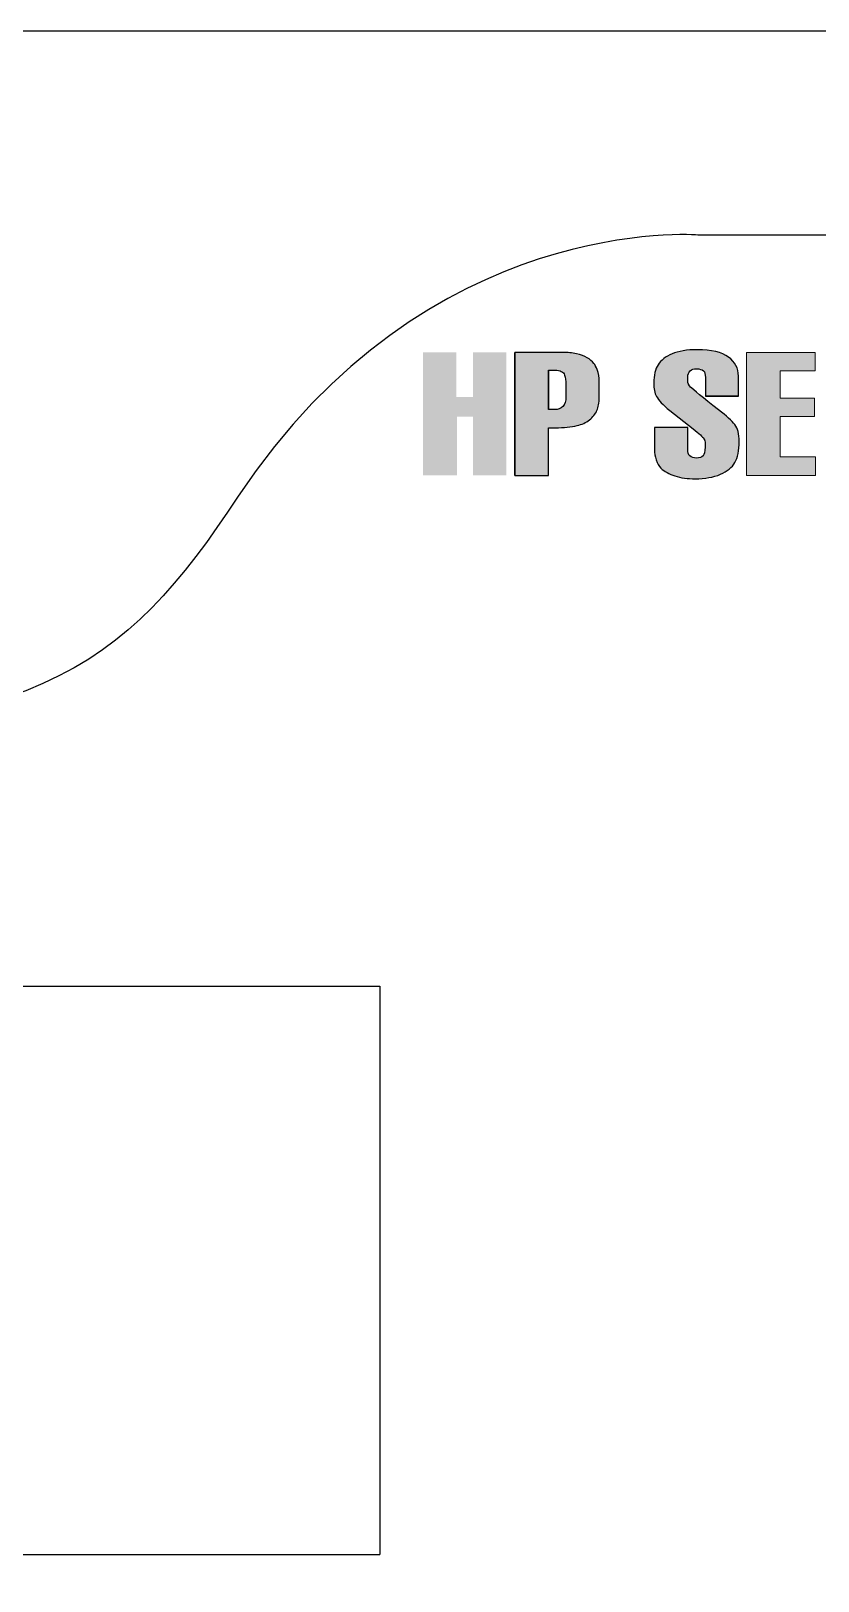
# Model space of a CAD drawing. Header units: millimetres. Extents: x -179594 to 13185, y 0 to 9270.
# Drawn here: x 9319.2 to 9399.6, y 4147.4 to 4305.6 of the extents above; entities that cross this region are included whole.
import ezdxf

# ---------------------------------------------------------------- set-up
doc = ezdxf.new("R2010")
doc.units = ezdxf.units.MM
doc.header["$MEASUREMENT"] = 0
doc.layers.get('0').update_dxf_attribs({"lineweight": 25})

msp = doc.modelspace()

# ---------------------------------------------------------------- hatches: boundary and pattern name
h = msp.add_hatch(color=256)
edge = h.paths.add_edge_path()
edge.add_spline(control_points=[(9388.068, 4268.311), (9388.068, 4268.311), (9391.444, 4268.311), (9391.444, 4268.311), (9391.444, 4268.311), (9391.444, 4268.311), (9391.444, 4270.352), (9391.444, 4270.352), (9391.444, 4270.352), (9391.444, 4271.15), (9391.102, 4271.799), (9390.418, 4272.299), (9390.418, 4272.299), (9389.734, 4272.798), (9388.685, 4273.048), (9387.271, 4273.048), (9387.271, 4273.048), (9386.182, 4273.048), (9385.312, 4272.907), (9384.662, 4272.626), (9384.662, 4272.626), (9384.011, 4272.344), (9383.538, 4271.977), (9383.242, 4271.523), (9383.242, 4271.523), (9382.947, 4271.07), (9382.799, 4270.441), (9382.799, 4269.637), (9382.799, 4269.637), (9382.799, 4269.086), (9382.894, 4268.628), (9383.083, 4268.264), (9383.083, 4268.264), (9383.272, 4267.899), (9383.722, 4267.427), (9384.433, 4266.847), (9384.433, 4266.847), (9384.433, 4266.847), (9386.823, 4264.978), (9386.823, 4264.978), (9386.823, 4264.978), (9387.434, 4264.495), (9387.799, 4264.157), (9387.918, 4263.961), (9387.918, 4263.961), (9387.998, 4263.824), (9388.038, 4263.66), (9388.038, 4263.471), (9388.038, 4263.471), (9388.038, 4263.471), (9388.038, 4263.1), (9388.038, 4263.1), (9388.038, 4263.1), (9388.038, 4262.646), (9387.97, 4262.349), (9387.834, 4262.209), (9387.834, 4262.209), (9387.698, 4262.068), (9387.467, 4261.998), (9387.142, 4261.998), (9387.142, 4261.998), (9386.863, 4261.998), (9386.647, 4262.068), (9386.494, 4262.209), (9386.494, 4262.209), (9386.341, 4262.349), (9386.265, 4262.566), (9386.265, 4262.859), (9386.265, 4262.859), (9386.265, 4262.859), (9386.265, 4265.124), (9386.265, 4265.124), (9386.265, 4265.124), (9386.265, 4265.124), (9382.869, 4265.124), (9382.869, 4265.124), (9382.869, 4265.124), (9382.869, 4265.124), (9382.869, 4262.859), (9382.869, 4262.859), (9382.869, 4262.859), (9382.869, 4262.515), (9382.929, 4262.163), (9383.048, 4261.804), (9383.048, 4261.804), (9383.168, 4261.445), (9383.33, 4261.165), (9383.536, 4260.964), (9383.536, 4260.964), (9383.881, 4260.62), (9384.358, 4260.353), (9384.965, 4260.163), (9384.965, 4260.163), (9385.573, 4259.974), (9386.258, 4259.879), (9387.022, 4259.879), (9387.022, 4259.879), (9388.038, 4259.879), (9388.896, 4260.031), (9389.597, 4260.336), (9389.597, 4260.336), (9390.297, 4260.64), (9390.792, 4261.039), (9391.081, 4261.533), (9391.081, 4261.533), (9391.37, 4262.026), (9391.514, 4262.747), (9391.514, 4263.694), (9391.514, 4263.694), (9391.514, 4264.452), (9391.365, 4265.024), (9391.066, 4265.408), (9391.066, 4265.408), (9390.767, 4265.793), (9390.219, 4266.296), (9389.422, 4266.916), (9389.422, 4266.916), (9387.782, 4268.196), (9386.829, 4268.968), (9386.564, 4269.232), (9386.564, 4269.232), (9386.371, 4269.422), (9386.275, 4269.634), (9386.275, 4269.87), (9386.275, 4269.87), (9386.275, 4269.87), (9386.275, 4270.275), (9386.275, 4270.275), (9386.275, 4270.275), (9386.275, 4270.544), (9386.353, 4270.75), (9386.509, 4270.89), (9386.509, 4270.89), (9386.665, 4271.031), (9386.886, 4271.101), (9387.172, 4271.101), (9387.172, 4271.101), (9387.483, 4271.101), (9387.719, 4271.03), (9387.879, 4270.886), (9387.879, 4270.886), (9388.005, 4270.777), (9388.068, 4270.55), (9388.068, 4270.206), (9388.068, 4270.206), (9388.068, 4270.206), (9388.068, 4270.206), (9388.068, 4270.206)], knot_values=[-1, -1, -1, -1, -0.9736842, -0.9736842, -0.9736842, -0.9736842, -0.9473684, -0.9473684, -0.9473684, -0.9473684, -0.9210526, -0.9210526, -0.9210526, -0.9210526, -0.8947368, -0.8947368, -0.8947368, -0.8947368, -0.8684211, -0.8684211, -0.8684211, -0.8684211, -0.8421053, -0.8421053, -0.8421053, -0.8421053, -0.8157895, -0.8157895, -0.8157895, -0.8157895, -0.7894737, -0.7894737, -0.7894737, -0.7894737, -0.7631579, -0.7631579, -0.7631579, -0.7631579, -0.7368421, -0.7368421, -0.7368421, -0.7368421, -0.7105263, -0.7105263, -0.7105263, -0.7105263, -0.6842105, -0.6842105, -0.6842105, -0.6842105, -0.6578947, -0.6578947, -0.6578947, -0.6578947, -0.6315789, -0.6315789, -0.6315789, -0.6315789, -0.6052632, -0.6052632, -0.6052632, -0.6052632, -0.5789474, -0.5789474, -0.5789474, -0.5789474, -0.5526316, -0.5526316, -0.5526316, -0.5526316, -0.5263158, -0.5263158, -0.5263158, -0.5263158, -0.5, -0.5, -0.5, -0.5, -0.4736842, -0.4736842, -0.4736842, -0.4736842, -0.4473684, -0.4473684, -0.4473684, -0.4473684, -0.4210526, -0.4210526, -0.4210526, -0.4210526, -0.3947368, -0.3947368, -0.3947368, -0.3947368, -0.3684211, -0.3684211, -0.3684211, -0.3684211, -0.3421053, -0.3421053, -0.3421053, -0.3421053, -0.3157895, -0.3157895, -0.3157895, -0.3157895, -0.2894737, -0.2894737, -0.2894737, -0.2894737, -0.2631579, -0.2631579, -0.2631579, -0.2631579, -0.2368421, -0.2368421, -0.2368421, -0.2368421, -0.2105263, -0.2105263, -0.2105263, -0.2105263, -0.1842105, -0.1842105, -0.1842105, -0.1842105, -0.1578947, -0.1578947, -0.1578947, -0.1578947, -0.1315789, -0.1315789, -0.1315789, -0.1315789, -0.1052632, -0.1052632, -0.1052632, -0.1052632, -0.0789474, -0.0789474, -0.0789474, -0.0789474, -0.0526316, -0.0526316, -0.0526316, -0.0526316, -0.046875, -0.046875, -0.046875, -0.046875], degree=3, periodic=0)
edge.add_spline(control_points=[(9388.068, 4270.206), (9388.068, 4270.206), (9388.068, 4270.206), (9388.068, 4270.206), (9388.068, 4270.206), (9388.068, 4270.206), (9388.068, 4268.311), (9388.068, 4268.311)], knot_values=[-0.046875, -0.046875, -0.046875, -0.046875, -0.0263158, -0.0263158, -0.0263158, -0.0263158, 0, 0, 0, 0], degree=3, periodic=0)
h = msp.add_hatch(color=256)
edge = h.paths.add_edge_path()
edge.add_spline(control_points=[(9359.265, 4260.224), (9359.265, 4260.224), (9359.265, 4272.781), (9359.265, 4272.781)], knot_values=[0, 0, 0, 0, 0.0833333, 0.0833333, 0.0833333, 0.0833333], degree=3, periodic=0)
edge.add_spline(control_points=[(9359.265, 4272.781), (9359.265, 4272.781), (9362.641, 4272.781), (9362.641, 4272.781)], knot_values=[0.0833333, 0.0833333, 0.0833333, 0.0833333, 0.1666667, 0.1666667, 0.1666667, 0.1666667], degree=3, periodic=0)
edge.add_spline(control_points=[(9362.641, 4272.781), (9362.641, 4272.781), (9362.641, 4268.208), (9362.641, 4268.208)], knot_values=[0.1666667, 0.1666667, 0.1666667, 0.1666667, 0.25, 0.25, 0.25, 0.25], degree=3, periodic=0)
edge.add_spline(control_points=[(9362.641, 4268.208), (9362.641, 4268.208), (9364.344, 4268.208), (9364.344, 4268.208)], knot_values=[0.25, 0.25, 0.25, 0.25, 0.3333333, 0.3333333, 0.3333333, 0.3333333], degree=3, periodic=0)
edge.add_spline(control_points=[(9364.344, 4268.208), (9364.344, 4268.208), (9364.344, 4272.781), (9364.344, 4272.781)], knot_values=[0.3333333, 0.3333333, 0.3333333, 0.3333333, 0.4166667, 0.4166667, 0.4166667, 0.4166667], degree=3, periodic=0)
edge.add_spline(control_points=[(9364.344, 4272.781), (9364.344, 4272.781), (9367.76, 4272.781), (9367.76, 4272.781)], knot_values=[0.4166667, 0.4166667, 0.4166667, 0.4166667, 0.5, 0.5, 0.5, 0.5], degree=3, periodic=0)
edge.add_spline(control_points=[(9367.76, 4272.781), (9367.76, 4272.781), (9367.76, 4260.224), (9367.76, 4260.224)], knot_values=[0.5, 0.5, 0.5, 0.5, 0.5833333, 0.5833333, 0.5833333, 0.5833333], degree=3, periodic=0)
edge.add_spline(control_points=[(9367.76, 4260.224), (9367.76, 4260.224), (9364.364, 4260.224), (9364.364, 4260.224)], knot_values=[0.5833333, 0.5833333, 0.5833333, 0.5833333, 0.6666667, 0.6666667, 0.6666667, 0.6666667], degree=3, periodic=0)
edge.add_spline(control_points=[(9364.364, 4260.224), (9364.364, 4260.224), (9364.364, 4266.227), (9364.364, 4266.227)], knot_values=[0.6666667, 0.6666667, 0.6666667, 0.6666667, 0.75, 0.75, 0.75, 0.75], degree=3, periodic=0)
edge.add_spline(control_points=[(9364.364, 4266.227), (9364.364, 4266.227), (9362.71, 4266.227), (9362.71, 4266.227)], knot_values=[0.75, 0.75, 0.75, 0.75, 0.8333333, 0.8333333, 0.8333333, 0.8333333], degree=3, periodic=0)
edge.add_spline(control_points=[(9362.71, 4266.227), (9362.71, 4266.227), (9362.71, 4260.224), (9362.71, 4260.224)], knot_values=[0.8333333, 0.8333333, 0.8333333, 0.8333333, 0.9166667, 0.9166667, 0.9166667, 0.9166667], degree=3, periodic=0)
edge.add_spline(control_points=[(9362.71, 4260.224), (9362.71, 4260.224), (9359.265, 4260.224), (9359.265, 4260.224)], knot_values=[0.9166667, 0.9166667, 0.9166667, 0.9166667, 1, 1, 1, 1], degree=3, periodic=0)
h = msp.add_hatch(color=256)
edge = h.paths.add_edge_path(flags=16)
edge.add_spline(control_points=[(9372.063, 4266.941), (9372.063, 4266.941), (9372.063, 4270.964), (9372.063, 4270.964), (9372.063, 4270.964), (9372.063, 4270.964), (9372.72, 4270.964), (9372.72, 4270.964), (9372.72, 4270.964), (9372.985, 4270.964), (9373.201, 4270.922), (9373.367, 4270.839), (9373.367, 4270.839), (9373.533, 4270.755), (9373.646, 4270.628), (9373.706, 4270.455), (9373.706, 4270.455), (9373.792, 4270.208), (9373.836, 4269.887), (9373.836, 4269.491), (9373.836, 4269.491), (9373.836, 4269.491), (9373.836, 4268.225), (9373.836, 4268.225), (9373.836, 4268.225), (9373.836, 4267.794), (9373.729, 4267.473), (9373.517, 4267.26), (9373.517, 4267.26), (9373.304, 4267.048), (9373.025, 4266.941), (9372.68, 4266.941), (9372.68, 4266.941), (9372.68, 4266.941), (9372.68, 4266.941), (9372.68, 4266.941)], knot_values=[-1, -1, -1, -1, -0.9, -0.9, -0.9, -0.9, -0.8, -0.8, -0.8, -0.8, -0.7, -0.7, -0.7, -0.7, -0.6, -0.6, -0.6, -0.6, -0.5, -0.5, -0.5, -0.5, -0.4, -0.4, -0.4, -0.4, -0.3, -0.3, -0.3, -0.3, -0.2, -0.2, -0.2, -0.2, -0.1999987, -0.1999987, -0.1999987, -0.1999987], degree=3, periodic=0)
edge.add_spline(control_points=[(9372.68, 4266.941), (9372.68, 4266.941), (9372.68, 4266.941), (9372.68, 4266.941), (9372.68, 4266.941), (9372.68, 4266.941), (9372.063, 4266.941), (9372.063, 4266.941)], knot_values=[-0.1999987, -0.1999987, -0.1999987, -0.1999987, -0.1, -0.1, -0.1, -0.1, 0, 0, 0, 0], degree=3, periodic=0)
edge = h.paths.add_edge_path()
edge.add_spline(control_points=[(9368.617, 4272.781), (9368.617, 4272.781), (9368.617, 4260.224), (9368.617, 4260.224), (9368.617, 4260.224), (9368.617, 4260.224), (9372.063, 4260.224), (9372.063, 4260.224), (9372.063, 4260.224), (9372.063, 4260.224), (9372.063, 4265.081), (9372.063, 4265.081), (9372.063, 4265.081), (9372.063, 4265.081), (9372.77, 4265.081), (9372.77, 4265.081), (9372.77, 4265.081), (9373.62, 4265.081), (9374.36, 4265.156), (9374.991, 4265.305), (9374.991, 4265.305), (9375.469, 4265.414), (9375.885, 4265.609), (9376.241, 4265.891), (9376.241, 4265.891), (9376.596, 4266.172), (9376.85, 4266.489), (9377.003, 4266.842), (9377.003, 4266.842), (9377.155, 4267.196), (9377.232, 4267.636), (9377.232, 4268.165), (9377.232, 4268.165), (9377.232, 4268.165), (9377.232, 4269.801), (9377.232, 4269.801), (9377.232, 4269.801), (9377.232, 4270.237), (9377.162, 4270.642), (9377.023, 4271.015), (9377.023, 4271.015), (9376.923, 4271.285), (9376.81, 4271.498), (9376.684, 4271.653), (9376.684, 4271.653), (9376.511, 4271.871), (9376.284, 4272.066), (9376.002, 4272.238), (9376.002, 4272.238), (9375.719, 4272.411), (9375.358, 4272.544), (9374.916, 4272.639), (9374.916, 4272.639), (9374.474, 4272.734), (9374.011, 4272.781), (9373.527, 4272.781)], knot_values=[-1, -1, -1, -1, -0.9375, -0.9375, -0.9375, -0.9375, -0.875, -0.875, -0.875, -0.875, -0.8125, -0.8125, -0.8125, -0.8125, -0.75, -0.75, -0.75, -0.75, -0.6875, -0.6875, -0.6875, -0.6875, -0.625, -0.625, -0.625, -0.625, -0.5625, -0.5625, -0.5625, -0.5625, -0.5, -0.5, -0.5, -0.5, -0.4375, -0.4375, -0.4375, -0.4375, -0.375, -0.375, -0.375, -0.375, -0.3125, -0.3125, -0.3125, -0.3125, -0.25, -0.25, -0.25, -0.25, -0.1875, -0.1875, -0.1875, -0.1875, -0.125, -0.125, -0.125, -0.125], degree=3, periodic=0)
edge.add_spline(control_points=[(9373.527, 4272.781), (9373.527, 4272.781), (9373.527, 4272.781), (9373.527, 4272.781), (9373.527, 4272.781), (9373.527, 4272.781), (9368.617, 4272.781), (9368.617, 4272.781)], knot_values=[-0.125, -0.125, -0.125, -0.125, -0.0625, -0.0625, -0.0625, -0.0625, 0, 0, 0, 0], degree=3, periodic=0)
h = msp.add_hatch(color=256)
edge = h.paths.add_edge_path()
edge.add_spline(control_points=[(9392.251, 4260.224), (9392.251, 4260.224), (9392.251, 4272.781), (9392.251, 4272.781), (9392.251, 4272.781), (9392.251, 4272.781), (9399.262, 4272.781), (9399.262, 4272.781), (9399.262, 4272.781), (9399.262, 4272.781), (9399.262, 4270.878), (9399.262, 4270.878), (9399.262, 4270.878), (9399.262, 4270.878), (9395.697, 4270.878), (9395.697, 4270.878), (9395.697, 4270.878), (9395.697, 4270.878), (9395.697, 4268.104), (9395.697, 4268.104), (9395.697, 4268.104), (9395.697, 4268.104), (9399.193, 4268.104), (9399.193, 4268.104), (9399.193, 4268.104), (9399.193, 4268.104), (9399.193, 4266.227), (9399.193, 4266.227), (9399.193, 4266.227), (9399.193, 4266.227), (9395.697, 4266.227), (9395.697, 4266.227), (9395.697, 4266.227), (9395.697, 4266.227), (9395.697, 4262.118), (9395.697, 4262.118), (9395.697, 4262.118), (9395.697, 4262.118), (9399.312, 4262.118), (9399.312, 4262.118), (9399.312, 4262.118), (9399.312, 4262.118), (9399.312, 4260.224), (9399.312, 4260.224), (9399.312, 4260.224), (9399.312, 4260.224), (9392.251, 4260.224), (9392.251, 4260.224)], knot_values=[0, 0, 0, 0, 0.0833333, 0.0833333, 0.0833333, 0.0833333, 0.1666667, 0.1666667, 0.1666667, 0.1666667, 0.25, 0.25, 0.25, 0.25, 0.3333333, 0.3333333, 0.3333333, 0.3333333, 0.4166667, 0.4166667, 0.4166667, 0.4166667, 0.5, 0.5, 0.5, 0.5, 0.5833333, 0.5833333, 0.5833333, 0.5833333, 0.6666667, 0.6666667, 0.6666667, 0.6666667, 0.75, 0.75, 0.75, 0.75, 0.8333333, 0.8333333, 0.8333333, 0.8333333, 0.9166667, 0.9166667, 0.9166667, 0.9166667, 1, 1, 1, 1], degree=3, periodic=1)

# ---------------------------------------------------------------- linework, layer by layer
for p, q in [((9250.856, 4208.078), (9354.856, 4208.078)), ((9354.856, 4208.078), (9354.856, 4150.078)), ((9250.856, 4150.078), (9354.856, 4150.078))]:
    msp.add_line(p, q)
msp.add_lwpolyline([(9196.356, 4085.578), (9946.356, 4085.578), (9946.356, 4305.578), (9196.356, 4305.578), (9196.356, 4085.578)], close=True)
for points, knots in [([(9643.897, 4305.578), (9643.897, 4305.578), (9636.983, 4284.75), (9594.138, 4284.75), (9594.138, 4284.75), (9594.138, 4284.75), (9387.366, 4284.75), (9387.366, 4284.75)], [0.14285714, 0.14285714, 0.14285714, 0.14285714, 0.28571429, 0.28571429, 0.28571429, 0.28571429, 0.42857143, 0.42857143, 0.42857143, 0.42857143]), ([(9388.068, 4268.311), (9388.068, 4268.311), (9388.068, 4270.206), (9388.068, 4270.206), (9388.068, 4270.206), (9388.068, 4270.206), (9388.068, 4270.206), (9388.068, 4270.206), (9388.068, 4270.206), (9388.068, 4270.55), (9388.005, 4270.777), (9387.879, 4270.886), (9387.879, 4270.886), (9387.719, 4271.03), (9387.483, 4271.101), (9387.172, 4271.101), (9387.172, 4271.101), (9386.886, 4271.101), (9386.665, 4271.031), (9386.509, 4270.89), (9386.509, 4270.89), (9386.353, 4270.75), (9386.275, 4270.544), (9386.275, 4270.275), (9386.275, 4270.275), (9386.275, 4270.275), (9386.275, 4269.87), (9386.275, 4269.87), (9386.275, 4269.87), (9386.275, 4269.634), (9386.371, 4269.422), (9386.564, 4269.232), (9386.564, 4269.232), (9386.829, 4268.968), (9387.782, 4268.196), (9389.422, 4266.916), (9389.422, 4266.916), (9390.219, 4266.296), (9390.767, 4265.793), (9391.066, 4265.408), (9391.066, 4265.408), (9391.365, 4265.024), (9391.514, 4264.452), (9391.514, 4263.694), (9391.514, 4263.694), (9391.514, 4262.747), (9391.37, 4262.026), (9391.081, 4261.533), (9391.081, 4261.533), (9390.792, 4261.039), (9390.297, 4260.64), (9389.597, 4260.336), (9389.597, 4260.336), (9388.896, 4260.031), (9388.038, 4259.879), (9387.022, 4259.879), (9387.022, 4259.879), (9386.258, 4259.879), (9385.573, 4259.974), (9384.965, 4260.163), (9384.965, 4260.163), (9384.358, 4260.353), (9383.881, 4260.62), (9383.536, 4260.964), (9383.536, 4260.964), (9383.33, 4261.165), (9383.168, 4261.445), (9383.048, 4261.804), (9383.048, 4261.804), (9382.929, 4262.163), (9382.869, 4262.515), (9382.869, 4262.859), (9382.869, 4262.859), (9382.869, 4262.859), (9382.869, 4265.124), (9382.869, 4265.124), (9382.869, 4265.124), (9382.869, 4265.124), (9386.265, 4265.124), (9386.265, 4265.124), (9386.265, 4265.124), (9386.265, 4265.124), (9386.265, 4262.859), (9386.265, 4262.859), (9386.265, 4262.859), (9386.265, 4262.566), (9386.341, 4262.349), (9386.494, 4262.209), (9386.494, 4262.209), (9386.647, 4262.068), (9386.863, 4261.998), (9387.142, 4261.998), (9387.142, 4261.998), (9387.467, 4261.998), (9387.698, 4262.068), (9387.834, 4262.209), (9387.834, 4262.209), (9387.97, 4262.349), (9388.038, 4262.646), (9388.038, 4263.1), (9388.038, 4263.1), (9388.038, 4263.1), (9388.038, 4263.471), (9388.038, 4263.471), (9388.038, 4263.471), (9388.038, 4263.66), (9387.998, 4263.824), (9387.918, 4263.961), (9387.918, 4263.961), (9387.799, 4264.157), (9387.434, 4264.495), (9386.823, 4264.978), (9386.823, 4264.978), (9386.823, 4264.978), (9384.433, 4266.847), (9384.433, 4266.847), (9384.433, 4266.847), (9383.722, 4267.427), (9383.272, 4267.899), (9383.083, 4268.264), (9383.083, 4268.264), (9382.894, 4268.628), (9382.799, 4269.086), (9382.799, 4269.637), (9382.799, 4269.637), (9382.799, 4270.441), (9382.947, 4271.07), (9383.242, 4271.523), (9383.242, 4271.523), (9383.538, 4271.977), (9384.011, 4272.344), (9384.662, 4272.626), (9384.662, 4272.626), (9385.312, 4272.907), (9386.182, 4273.048), (9387.271, 4273.048), (9387.271, 4273.048), (9388.685, 4273.048), (9389.734, 4272.798), (9390.418, 4272.299), (9390.418, 4272.299), (9391.102, 4271.799), (9391.444, 4271.15), (9391.444, 4270.352), (9391.444, 4270.352), (9391.444, 4270.352), (9391.444, 4268.311), (9391.444, 4268.311), (9391.444, 4268.311), (9391.444, 4268.311), (9388.068, 4268.311), (9388.068, 4268.311)], [0, 0, 0, 0, 0.0263158, 0.0263158, 0.0263158, 0.0263158, 0.0526316, 0.0526316, 0.0526316, 0.0526316, 0.0789474, 0.0789474, 0.0789474, 0.0789474, 0.1052632, 0.1052632, 0.1052632, 0.1052632, 0.1315789, 0.1315789, 0.1315789, 0.1315789, 0.1578947, 0.1578947, 0.1578947, 0.1578947, 0.1842105, 0.1842105, 0.1842105, 0.1842105, 0.2105263, 0.2105263, 0.2105263, 0.2105263, 0.2368421, 0.2368421, 0.2368421, 0.2368421, 0.2631579, 0.2631579, 0.2631579, 0.2631579, 0.2894737, 0.2894737, 0.2894737, 0.2894737, 0.3157895, 0.3157895, 0.3157895, 0.3157895, 0.3421053, 0.3421053, 0.3421053, 0.3421053, 0.3684211, 0.3684211, 0.3684211, 0.3684211, 0.3947368, 0.3947368, 0.3947368, 0.3947368, 0.4210526, 0.4210526, 0.4210526, 0.4210526, 0.4473684, 0.4473684, 0.4473684, 0.4473684, 0.4736842, 0.4736842, 0.4736842, 0.4736842, 0.5, 0.5, 0.5, 0.5, 0.5263158, 0.5263158, 0.5263158, 0.5263158, 0.5526316, 0.5526316, 0.5526316, 0.5526316, 0.5789474, 0.5789474, 0.5789474, 0.5789474, 0.6052632, 0.6052632, 0.6052632, 0.6052632, 0.6315789, 0.6315789, 0.6315789, 0.6315789, 0.6578947, 0.6578947, 0.6578947, 0.6578947, 0.6842105, 0.6842105, 0.6842105, 0.6842105, 0.7105263, 0.7105263, 0.7105263, 0.7105263, 0.7368421, 0.7368421, 0.7368421, 0.7368421, 0.7631579, 0.7631579, 0.7631579, 0.7631579, 0.7894737, 0.7894737, 0.7894737, 0.7894737, 0.8157895, 0.8157895, 0.8157895, 0.8157895, 0.8421053, 0.8421053, 0.8421053, 0.8421053, 0.8684211, 0.8684211, 0.8684211, 0.8684211, 0.8947368, 0.8947368, 0.8947368, 0.8947368, 0.9210526, 0.9210526, 0.9210526, 0.9210526, 0.9473684, 0.9473684, 0.9473684, 0.9473684, 0.9736842, 0.9736842, 0.9736842, 0.9736842, 1, 1, 1, 1]), ([(9368.617, 4272.781), (9368.617, 4272.781), (9373.527, 4272.781), (9373.527, 4272.781), (9373.527, 4272.781), (9373.527, 4272.781), (9373.527, 4272.781), (9373.527, 4272.781), (9373.527, 4272.781), (9374.011, 4272.781), (9374.474, 4272.734), (9374.916, 4272.639), (9374.916, 4272.639), (9375.358, 4272.544), (9375.719, 4272.411), (9376.002, 4272.238), (9376.002, 4272.238), (9376.284, 4272.066), (9376.511, 4271.871), (9376.684, 4271.653), (9376.684, 4271.653), (9376.81, 4271.498), (9376.923, 4271.285), (9377.023, 4271.015), (9377.023, 4271.015), (9377.162, 4270.642), (9377.232, 4270.237), (9377.232, 4269.801), (9377.232, 4269.801), (9377.232, 4269.801), (9377.232, 4268.165), (9377.232, 4268.165), (9377.232, 4268.165), (9377.232, 4267.636), (9377.155, 4267.196), (9377.003, 4266.842), (9377.003, 4266.842), (9376.85, 4266.489), (9376.596, 4266.172), (9376.241, 4265.891), (9376.241, 4265.891), (9375.885, 4265.609), (9375.469, 4265.414), (9374.991, 4265.305), (9374.991, 4265.305), (9374.36, 4265.156), (9373.62, 4265.081), (9372.77, 4265.081), (9372.77, 4265.081), (9372.77, 4265.081), (9372.063, 4265.081), (9372.063, 4265.081), (9372.063, 4265.081), (9372.063, 4265.081), (9372.063, 4260.224), (9372.063, 4260.224), (9372.063, 4260.224), (9372.063, 4260.224), (9368.617, 4260.224), (9368.617, 4260.224), (9368.617, 4260.224), (9368.617, 4260.224), (9368.617, 4272.781), (9368.617, 4272.781)], [0, 0, 0, 0, 0.0625, 0.0625, 0.0625, 0.0625, 0.125, 0.125, 0.125, 0.125, 0.1875, 0.1875, 0.1875, 0.1875, 0.25, 0.25, 0.25, 0.25, 0.3125, 0.3125, 0.3125, 0.3125, 0.375, 0.375, 0.375, 0.375, 0.4375, 0.4375, 0.4375, 0.4375, 0.5, 0.5, 0.5, 0.5, 0.5625, 0.5625, 0.5625, 0.5625, 0.625, 0.625, 0.625, 0.625, 0.6875, 0.6875, 0.6875, 0.6875, 0.75, 0.75, 0.75, 0.75, 0.8125, 0.8125, 0.8125, 0.8125, 0.875, 0.875, 0.875, 0.875, 0.9375, 0.9375, 0.9375, 0.9375, 1, 1, 1, 1]), ([(9372.063, 4266.941), (9372.063, 4266.941), (9372.68, 4266.941), (9372.68, 4266.941), (9372.68, 4266.941), (9372.68, 4266.941), (9372.68, 4266.941), (9372.68, 4266.941), (9372.68, 4266.941), (9373.025, 4266.941), (9373.304, 4267.048), (9373.517, 4267.26), (9373.517, 4267.26), (9373.729, 4267.473), (9373.836, 4267.794), (9373.836, 4268.225), (9373.836, 4268.225), (9373.836, 4268.225), (9373.836, 4269.491), (9373.836, 4269.491), (9373.836, 4269.491), (9373.836, 4269.887), (9373.792, 4270.208), (9373.706, 4270.455), (9373.706, 4270.455), (9373.646, 4270.628), (9373.533, 4270.755), (9373.367, 4270.839), (9373.367, 4270.839), (9373.201, 4270.922), (9372.985, 4270.964), (9372.72, 4270.964), (9372.72, 4270.964), (9372.72, 4270.964), (9372.063, 4270.964), (9372.063, 4270.964), (9372.063, 4270.964), (9372.063, 4270.964), (9372.063, 4266.941), (9372.063, 4266.941)], [0, 0, 0, 0, 0.1, 0.1, 0.1, 0.1, 0.2, 0.2, 0.2, 0.2, 0.3, 0.3, 0.3, 0.3, 0.4, 0.4, 0.4, 0.4, 0.5, 0.5, 0.5, 0.5, 0.6, 0.6, 0.6, 0.6, 0.7, 0.7, 0.7, 0.7, 0.8, 0.8, 0.8, 0.8, 0.9, 0.9, 0.9, 0.9, 1, 1, 1, 1]), ([(9340.393, 4258.099), (9328.619, 4240.359), (9320.154, 4233.162), (9276.961, 4233.162), (9276.961, 4233.162), (9276.961, 4233.162), (9196.356, 4233.162), (9196.356, 4233.162)], [0.57142857, 0.57142857, 0.57142857, 0.57142857, 0.71428571, 0.71428571, 0.71428571, 0.71428571, 0.85714286, 0.85714286, 0.85714286, 0.85714286])]:
    msp.add_open_spline(points, degree=3, knots=knots)
for points in [[(9387.366, 4284.75), (9387.366, 4284.75), (9359.673, 4287.127), (9340.393, 4258.099)], [(9368.617, 4260.224), (9368.617, 4260.224), (9368.617, 4272.781), (9368.617, 4272.781)], [(9372.063, 4270.964), (9372.063, 4270.964), (9372.063, 4266.941), (9372.063, 4266.941)], [(9391.444, 4268.311), (9391.444, 4268.311), (9388.068, 4268.311), (9388.068, 4268.311)]]:
    msp.add_open_spline(points, degree=3)
at = {"lineweight": 5}
for points, knots in [([(9388.068, 4268.311), (9388.068, 4268.311), (9388.068, 4270.206), (9388.068, 4270.206), (9388.068, 4270.206), (9388.068, 4270.206), (9388.068, 4270.206), (9388.068, 4270.206), (9388.068, 4270.206), (9388.068, 4270.55), (9388.005, 4270.777), (9387.879, 4270.886), (9387.879, 4270.886), (9387.719, 4271.03), (9387.483, 4271.101), (9387.172, 4271.101), (9387.172, 4271.101), (9386.886, 4271.101), (9386.665, 4271.031), (9386.509, 4270.89), (9386.509, 4270.89), (9386.353, 4270.75), (9386.275, 4270.544), (9386.275, 4270.275), (9386.275, 4270.275), (9386.275, 4270.275), (9386.275, 4269.87), (9386.275, 4269.87), (9386.275, 4269.87), (9386.275, 4269.634), (9386.371, 4269.422), (9386.564, 4269.232), (9386.564, 4269.232), (9386.829, 4268.968), (9387.782, 4268.196), (9389.422, 4266.916), (9389.422, 4266.916), (9390.219, 4266.296), (9390.767, 4265.793), (9391.066, 4265.408), (9391.066, 4265.408), (9391.365, 4265.024), (9391.514, 4264.452), (9391.514, 4263.694), (9391.514, 4263.694), (9391.514, 4262.747), (9391.37, 4262.026), (9391.081, 4261.533), (9391.081, 4261.533), (9390.792, 4261.039), (9390.297, 4260.64), (9389.597, 4260.336), (9389.597, 4260.336), (9388.896, 4260.031), (9388.038, 4259.879), (9387.022, 4259.879), (9387.022, 4259.879), (9386.258, 4259.879), (9385.573, 4259.974), (9384.965, 4260.163), (9384.965, 4260.163), (9384.358, 4260.353), (9383.881, 4260.62), (9383.536, 4260.964), (9383.536, 4260.964), (9383.33, 4261.165), (9383.168, 4261.445), (9383.048, 4261.804), (9383.048, 4261.804), (9382.929, 4262.163), (9382.869, 4262.515), (9382.869, 4262.859), (9382.869, 4262.859), (9382.869, 4262.859), (9382.869, 4265.124), (9382.869, 4265.124), (9382.869, 4265.124), (9382.869, 4265.124), (9386.265, 4265.124), (9386.265, 4265.124), (9386.265, 4265.124), (9386.265, 4265.124), (9386.265, 4262.859), (9386.265, 4262.859), (9386.265, 4262.859), (9386.265, 4262.566), (9386.341, 4262.349), (9386.494, 4262.209), (9386.494, 4262.209), (9386.647, 4262.068), (9386.863, 4261.998), (9387.142, 4261.998), (9387.142, 4261.998), (9387.467, 4261.998), (9387.698, 4262.068), (9387.834, 4262.209), (9387.834, 4262.209), (9387.97, 4262.349), (9388.038, 4262.646), (9388.038, 4263.1), (9388.038, 4263.1), (9388.038, 4263.1), (9388.038, 4263.471), (9388.038, 4263.471), (9388.038, 4263.471), (9388.038, 4263.66), (9387.998, 4263.824), (9387.918, 4263.961), (9387.918, 4263.961), (9387.799, 4264.157), (9387.434, 4264.495), (9386.823, 4264.978), (9386.823, 4264.978), (9386.823, 4264.978), (9384.433, 4266.847), (9384.433, 4266.847), (9384.433, 4266.847), (9383.722, 4267.427), (9383.272, 4267.899), (9383.083, 4268.264), (9383.083, 4268.264), (9382.894, 4268.628), (9382.799, 4269.086), (9382.799, 4269.637), (9382.799, 4269.637), (9382.799, 4270.441), (9382.947, 4271.07), (9383.242, 4271.523), (9383.242, 4271.523), (9383.538, 4271.977), (9384.011, 4272.344), (9384.662, 4272.626), (9384.662, 4272.626), (9385.312, 4272.907), (9386.182, 4273.048), (9387.271, 4273.048), (9387.271, 4273.048), (9388.685, 4273.048), (9389.734, 4272.798), (9390.418, 4272.299), (9390.418, 4272.299), (9391.102, 4271.799), (9391.444, 4271.15), (9391.444, 4270.352), (9391.444, 4270.352), (9391.444, 4270.352), (9391.444, 4268.311), (9391.444, 4268.311)], [0, 0, 0, 0, 0.027027, 0.027027, 0.027027, 0.027027, 0.0540541, 0.0540541, 0.0540541, 0.0540541, 0.0810811, 0.0810811, 0.0810811, 0.0810811, 0.1081081, 0.1081081, 0.1081081, 0.1081081, 0.1351351, 0.1351351, 0.1351351, 0.1351351, 0.1621622, 0.1621622, 0.1621622, 0.1621622, 0.1891892, 0.1891892, 0.1891892, 0.1891892, 0.2162162, 0.2162162, 0.2162162, 0.2162162, 0.2432432, 0.2432432, 0.2432432, 0.2432432, 0.2702703, 0.2702703, 0.2702703, 0.2702703, 0.2972973, 0.2972973, 0.2972973, 0.2972973, 0.3243243, 0.3243243, 0.3243243, 0.3243243, 0.3513514, 0.3513514, 0.3513514, 0.3513514, 0.3783784, 0.3783784, 0.3783784, 0.3783784, 0.4054054, 0.4054054, 0.4054054, 0.4054054, 0.4324324, 0.4324324, 0.4324324, 0.4324324, 0.4594595, 0.4594595, 0.4594595, 0.4594595, 0.4864865, 0.4864865, 0.4864865, 0.4864865, 0.5135135, 0.5135135, 0.5135135, 0.5135135, 0.5405405, 0.5405405, 0.5405405, 0.5405405, 0.5675676, 0.5675676, 0.5675676, 0.5675676, 0.5945946, 0.5945946, 0.5945946, 0.5945946, 0.6216216, 0.6216216, 0.6216216, 0.6216216, 0.6486486, 0.6486486, 0.6486486, 0.6486486, 0.6756757, 0.6756757, 0.6756757, 0.6756757, 0.7027027, 0.7027027, 0.7027027, 0.7027027, 0.7297297, 0.7297297, 0.7297297, 0.7297297, 0.7567568, 0.7567568, 0.7567568, 0.7567568, 0.7837838, 0.7837838, 0.7837838, 0.7837838, 0.8108108, 0.8108108, 0.8108108, 0.8108108, 0.8378378, 0.8378378, 0.8378378, 0.8378378, 0.8648649, 0.8648649, 0.8648649, 0.8648649, 0.8918919, 0.8918919, 0.8918919, 0.8918919, 0.9189189, 0.9189189, 0.9189189, 0.9189189, 0.9459459, 0.9459459, 0.9459459, 0.9459459, 0.972973, 0.972973, 0.972973, 0.972973, 1, 1, 1, 1]), ([(9368.617, 4272.781), (9368.617, 4272.781), (9373.527, 4272.781), (9373.527, 4272.781), (9373.527, 4272.781), (9373.527, 4272.781), (9373.527, 4272.781), (9373.527, 4272.781), (9373.527, 4272.781), (9374.011, 4272.781), (9374.474, 4272.734), (9374.916, 4272.639), (9374.916, 4272.639), (9375.358, 4272.544), (9375.719, 4272.411), (9376.002, 4272.238), (9376.002, 4272.238), (9376.284, 4272.066), (9376.511, 4271.871), (9376.684, 4271.653), (9376.684, 4271.653), (9376.81, 4271.498), (9376.923, 4271.285), (9377.023, 4271.015), (9377.023, 4271.015), (9377.162, 4270.642), (9377.232, 4270.237), (9377.232, 4269.801), (9377.232, 4269.801), (9377.232, 4269.801), (9377.232, 4268.165), (9377.232, 4268.165), (9377.232, 4268.165), (9377.232, 4267.636), (9377.155, 4267.196), (9377.003, 4266.842), (9377.003, 4266.842), (9376.85, 4266.489), (9376.596, 4266.172), (9376.241, 4265.891), (9376.241, 4265.891), (9375.885, 4265.609), (9375.469, 4265.414), (9374.991, 4265.305), (9374.991, 4265.305), (9374.36, 4265.156), (9373.62, 4265.081), (9372.77, 4265.081), (9372.77, 4265.081), (9372.77, 4265.081), (9372.063, 4265.081), (9372.063, 4265.081), (9372.063, 4265.081), (9372.063, 4265.081), (9372.063, 4260.224), (9372.063, 4260.224), (9372.063, 4260.224), (9372.063, 4260.224), (9368.617, 4260.224), (9368.617, 4260.224)], [0, 0, 0, 0, 0.0666667, 0.0666667, 0.0666667, 0.0666667, 0.1333333, 0.1333333, 0.1333333, 0.1333333, 0.2, 0.2, 0.2, 0.2, 0.2666667, 0.2666667, 0.2666667, 0.2666667, 0.3333333, 0.3333333, 0.3333333, 0.3333333, 0.4, 0.4, 0.4, 0.4, 0.4666667, 0.4666667, 0.4666667, 0.4666667, 0.5333333, 0.5333333, 0.5333333, 0.5333333, 0.6, 0.6, 0.6, 0.6, 0.6666667, 0.6666667, 0.6666667, 0.6666667, 0.7333333, 0.7333333, 0.7333333, 0.7333333, 0.8, 0.8, 0.8, 0.8, 0.8666667, 0.8666667, 0.8666667, 0.8666667, 0.9333333, 0.9333333, 0.9333333, 0.9333333, 1, 1, 1, 1]), ([(9392.251, 4260.224), (9392.251, 4260.224), (9392.251, 4272.781), (9392.251, 4272.781), (9392.251, 4272.781), (9392.251, 4272.781), (9399.262, 4272.781), (9399.262, 4272.781), (9399.262, 4272.781), (9399.262, 4272.781), (9399.262, 4270.878), (9399.262, 4270.878), (9399.262, 4270.878), (9399.262, 4270.878), (9395.697, 4270.878), (9395.697, 4270.878), (9395.697, 4270.878), (9395.697, 4270.878), (9395.697, 4268.104), (9395.697, 4268.104), (9395.697, 4268.104), (9395.697, 4268.104), (9399.193, 4268.104), (9399.193, 4268.104), (9399.193, 4268.104), (9399.193, 4268.104), (9399.193, 4266.227), (9399.193, 4266.227), (9399.193, 4266.227), (9399.193, 4266.227), (9395.697, 4266.227), (9395.697, 4266.227), (9395.697, 4266.227), (9395.697, 4266.227), (9395.697, 4262.118), (9395.697, 4262.118), (9395.697, 4262.118), (9395.697, 4262.118), (9399.312, 4262.118), (9399.312, 4262.118), (9399.312, 4262.118), (9399.312, 4262.118), (9399.312, 4260.224), (9399.312, 4260.224), (9399.312, 4260.224), (9399.312, 4260.224), (9392.251, 4260.224), (9392.251, 4260.224)], [0, 0, 0, 0, 0.0833333, 0.0833333, 0.0833333, 0.0833333, 0.1666667, 0.1666667, 0.1666667, 0.1666667, 0.25, 0.25, 0.25, 0.25, 0.3333333, 0.3333333, 0.3333333, 0.3333333, 0.4166667, 0.4166667, 0.4166667, 0.4166667, 0.5, 0.5, 0.5, 0.5, 0.5833333, 0.5833333, 0.5833333, 0.5833333, 0.6666667, 0.6666667, 0.6666667, 0.6666667, 0.75, 0.75, 0.75, 0.75, 0.8333333, 0.8333333, 0.8333333, 0.8333333, 0.9166667, 0.9166667, 0.9166667, 0.9166667, 1, 1, 1, 1]), ([(9372.063, 4266.941), (9372.063, 4266.941), (9372.68, 4266.941), (9372.68, 4266.941), (9372.68, 4266.941), (9372.68, 4266.941), (9372.68, 4266.941), (9372.68, 4266.941), (9372.68, 4266.941), (9373.025, 4266.941), (9373.304, 4267.048), (9373.517, 4267.26), (9373.517, 4267.26), (9373.729, 4267.473), (9373.836, 4267.794), (9373.836, 4268.225), (9373.836, 4268.225), (9373.836, 4268.225), (9373.836, 4269.491), (9373.836, 4269.491), (9373.836, 4269.491), (9373.836, 4269.887), (9373.792, 4270.208), (9373.706, 4270.455), (9373.706, 4270.455), (9373.646, 4270.628), (9373.533, 4270.755), (9373.367, 4270.839), (9373.367, 4270.839), (9373.201, 4270.922), (9372.985, 4270.964), (9372.72, 4270.964), (9372.72, 4270.964), (9372.72, 4270.964), (9372.063, 4270.964), (9372.063, 4270.964)], [0, 0, 0, 0, 0.1111111, 0.1111111, 0.1111111, 0.1111111, 0.2222222, 0.2222222, 0.2222222, 0.2222222, 0.3333333, 0.3333333, 0.3333333, 0.3333333, 0.4444444, 0.4444444, 0.4444444, 0.4444444, 0.5555556, 0.5555556, 0.5555556, 0.5555556, 0.6666667, 0.6666667, 0.6666667, 0.6666667, 0.7777778, 0.7777778, 0.7777778, 0.7777778, 0.8888889, 0.8888889, 0.8888889, 0.8888889, 1, 1, 1, 1])]:
    msp.add_open_spline(points, degree=3, knots=knots, dxfattribs=at)
for points in [[(9368.617, 4260.224), (9368.617, 4260.224), (9368.617, 4272.781), (9368.617, 4272.781)], [(9372.063, 4270.964), (9372.063, 4270.964), (9372.063, 4266.941), (9372.063, 4266.941)], [(9391.444, 4268.311), (9391.444, 4268.311), (9388.068, 4268.311), (9388.068, 4268.311)]]:
    msp.add_open_spline(points, degree=3, dxfattribs=at)

doc.saveas('drawing.dxf')
